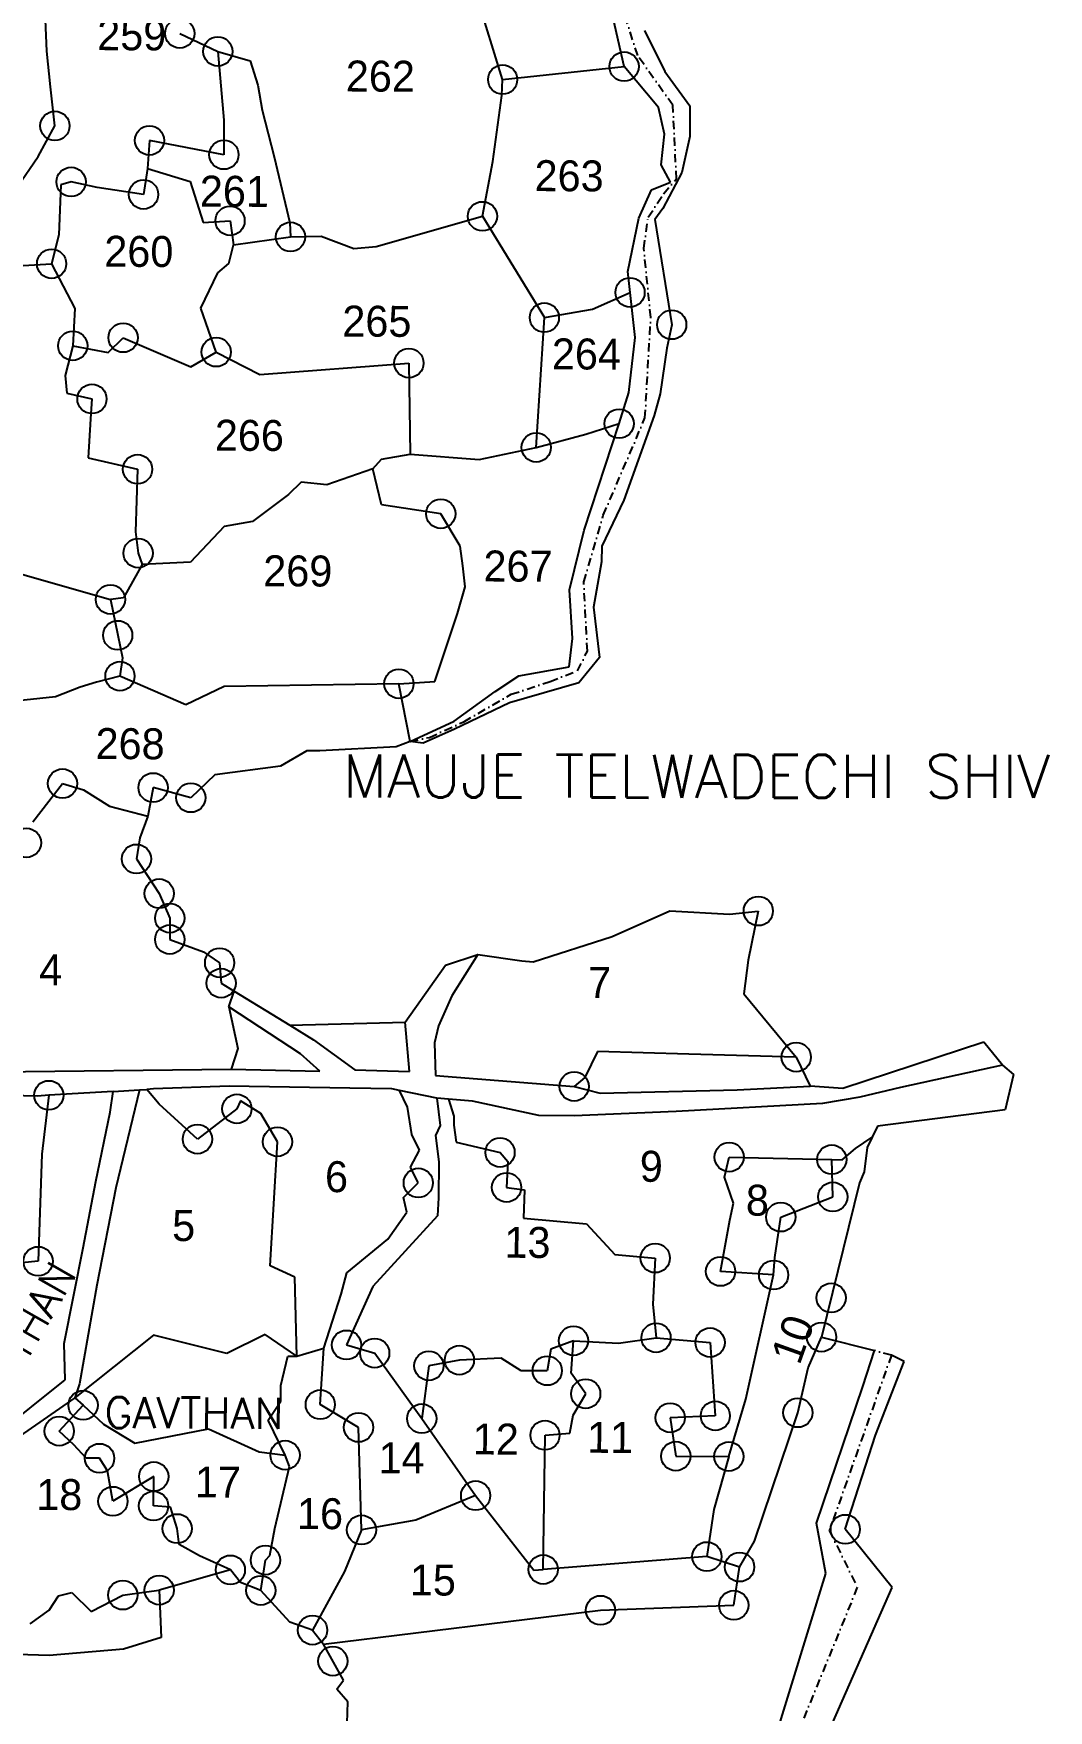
# Model space of a CAD drawing. Header units: metres. Extents: x 281411 to 286097, y 2026212 to 2030446.
# Drawn here: x 285481 to 286097, y 2027824 to 2028842 of the extents above; entities that cross this region are included whole.
import ezdxf
from ezdxf.enums import TextEntityAlignment as Align

# ---------------------------------------------------------------- set-up
doc = ezdxf.new("R2010")
doc.units = ezdxf.units.M
doc.linetypes.add('DASHDOT', pattern=[1, 0.5, -0.25, 0, -0.25])
for name, color, linetype in [('POLY_PARCEL', 6, 'Continuous'), ('POLY_ROAD', 30, 'Continuous'), ('POLY_WATER', 4, 'Continuous'), ('TEXT_MAPIN', 7, 'Continuous'), ('TEXT_MAPOUT', 7, 'Continuous'), ('TEXT_PARCEL', 7, 'Continuous'), ('V_BOUND_LINE', 7, 'Continuous'), ('V_BOUND_STREAM_LINE', 7, 'DASHDOT')]:
    doc.layers.add(name, color=color, linetype=linetype)
doc.styles.get("Standard").update_dxf_attribs({"font": 'simplex.shx'})
doc.styles.add('TEXT_MAP', font='')
doc.styles.get('TEXT_MAP').set_extended_font_data('Kruti Dev 050')

msp = doc.modelspace()

# ---------------------------------------------------------------- linework, layer by layer
for centre in [(285569.5, 2028841.8), (285592.6, 2028830.9), (285839.2, 2028821.7), (285765.5, 2028813.8), (285493.7, 2028785.7), (285551.1, 2028776.9), (285596.3, 2028768.2), (285503.5, 2028751.7), (285547.5, 2028744.1), (285600, 2028728.1), (285753.2, 2028730.8), (285636.7, 2028718.3), (285491.7, 2028702), (285842.8, 2028684.6), (285790.8, 2028669.3), (285868.1, 2028665), (285535.1, 2028657.1), (285504.5, 2028652.2), (285591.6, 2028648.4), (285708.6, 2028641.7), (285516.2, 2028619.9), (285836.2, 2028604.9), (285785.9, 2028590.5), (285543.9, 2028577.2), (285727.9, 2028550.2), (285544.2, 2028526.3), (285527.4, 2028498.2), (285531.8, 2028476.4), (285533.2, 2028451.6), (285702.5, 2028447), (285498.3, 2028386.4), (285553.3, 2028383.9), (285576.2, 2028377.8), (285476.4, 2028350.4), (285543.2, 2028340.6), (285557, 2028319.6), (285920.7, 2028309), (285563.4, 2028304.7), (285563.4, 2028291.7), (285593.7, 2028277.6), (285594.6, 2028265.2), (285943.7, 2028220.3), (285490, 2028197.1), (285808.9, 2028202.5), (285604.2, 2028188.9), (285580.2, 2028170.5), (285628.8, 2028168.9), (285763.9, 2028162.4), (285903, 2028159.6), (285965.3, 2028158.1), (285714.3, 2028143.9), (285767.9, 2028141.2), (285965.9, 2028135.4), (285934.3, 2028123.2), (285483.5, 2028096.3), (285858.1, 2028098.3), (285897.8, 2028090.2), (285930, 2028088), (285964.9, 2028074.1), (285670.7, 2028045.5), (285808.5, 2028048.1), (285858.6, 2028049.9), (285891.4, 2028047), (285959.1, 2028050.3), (285687.8, 2028040.6), (285720.7, 2028032.9), (285739.2, 2028036.3), (285792.6, 2028029.9), (285815.9, 2028015.9), (285510.8, 2028008.9), (285654.8, 2028009.3), (285716.4, 2028000.8), (285867.2, 2028001.3), (285894.6, 2028002.5), (285944.7, 2028004.4), (285496.3, 2027993.2), (285678, 2027995.5), (285791.2, 2027990.7), (285520.8, 2027976.7), (285633.4, 2027978.6), (285870.6, 2027978), (285902.8, 2027977.8), (285553.7, 2027965.6), (285528.9, 2027950.6), (285749.1, 2027954.1), (285553.6, 2027947.8), (285567.9, 2027934), (285679.8, 2027933.2), (285973.5, 2027933.6), (285621.5, 2027914.9), (285790.1, 2027909.2), (285889.5, 2027917), (285909.3, 2027910.7), (285600.2, 2027908.9), (285534.9, 2027893.7), (285557, 2027896.7), (285618.7, 2027896.5), (285824.9, 2027884.4), (285905.8, 2027887.5), (285650.1, 2027872.4), (285662.4, 2027853.6)]:
    msp.add_circle(centre, 8.88)
at = {"layer": 'POLY_PARCEL'}
for p, q in [((285765.5, 2028813.8), (285738.7, 2028900.3)), ((285488.8, 2028831), (285487.3, 2028868.2)), ((285569.5, 2028841.8), (285592.6, 2028830.9)), ((285491, 2028809.5), (285488.8, 2028831)), ((285592.6, 2028830.9), (285612.3, 2028825.2)), ((285592.6, 2028830.9), (285596.3, 2028789.1)), ((285612.3, 2028825.2), (285616.8, 2028810.5)), ((285765.5, 2028813.8), (285839.2, 2028821.7)), ((285493.7, 2028785.7), (285491, 2028809.5)), ((285616.8, 2028810.5), (285619.6, 2028795.2)), ((285759.6, 2028764.1), (285764.9, 2028804.2)), ((285764.9, 2028804.2), (285765.5, 2028813.8)), ((285619.6, 2028795.2), (285626.8, 2028766.9)), ((285483.5, 2028767.1), (285493.7, 2028785.7)), ((285596.3, 2028789.1), (285596.3, 2028768.2)), ((285551.1, 2028776.9), (285549.9, 2028759.9)), ((285596.3, 2028768.2), (285551.1, 2028776.9)), ((285447.1, 2028714), (285483.5, 2028767.1)), ((285626.8, 2028766.9), (285636.2, 2028726.8)), ((285753.2, 2028730.8), (285759.6, 2028764.1)), ((285549.9, 2028759.9), (285547.5, 2028744.1)), ((285549.9, 2028759.9), (285575.8, 2028751.9)), ((285497.2, 2028750), (285496, 2028719.5)), ((285503.5, 2028751.7), (285497.2, 2028750)), ((285519.3, 2028748.2), (285503.5, 2028751.7)), ((285547.5, 2028744.1), (285519.3, 2028748.2)), ((285575.8, 2028751.9), (285583.6, 2028727)), ((285583.6, 2028727), (285600, 2028728.1)), ((285600, 2028728.1), (285602.2, 2028713.4)), ((285636.2, 2028726.8), (285636.7, 2028718.3)), ((285688.7, 2028712.4), (285753.2, 2028730.8)), ((285753.2, 2028730.8), (285790.8, 2028669.3)), ((285496, 2028719.5), (285491.7, 2028702)), ((285599.3, 2028702.1), (285602.2, 2028713.4)), ((285602.2, 2028713.4), (285636.7, 2028718.3)), ((285636.7, 2028718.3), (285655.4, 2028718.8)), ((285655.4, 2028718.8), (285675.1, 2028711.3)), ((285675.1, 2028711.3), (285688.7, 2028712.4)), ((285464, 2028700.4), (285491.7, 2028702)), ((285491.7, 2028702), (285505.8, 2028674.8)), ((285592.5, 2028696.5), (285599.3, 2028702.1)), ((285582.3, 2028675), (285592.5, 2028696.5)), ((285820.1, 2028674.4), (285842.8, 2028684.6)), ((285505.8, 2028674.8), (285504.5, 2028652.2)), ((285591.6, 2028648.4), (285582.3, 2028675)), ((285790.8, 2028669.3), (285820.1, 2028674.4)), ((285785.9, 2028590.5), (285790.8, 2028669.3)), ((285504.5, 2028652.2), (285499.9, 2028634.1)), ((285504.5, 2028652.2), (285526, 2028648.1)), ((285526, 2028648.1), (285535.1, 2028657.1)), ((285535.1, 2028657.1), (285576.3, 2028639.4)), ((285576.3, 2028639.4), (285591.6, 2028648.4)), ((285591.6, 2028648.4), (285618.1, 2028634.7)), ((285618.1, 2028634.7), (285708.6, 2028641.7)), ((285708.6, 2028641.7), (285709.3, 2028586.3)), ((285499.9, 2028634.1), (285501, 2028623.4)), ((285501, 2028623.4), (285516.2, 2028619.9)), ((285516.2, 2028619.9), (285515.2, 2028607.8)), ((285515.2, 2028607.8), (285513.9, 2028584.1)), ((285816, 2028598.6), (285836.2, 2028604.9)), ((285751.3, 2028583.1), (285785.9, 2028590.5)), ((285785.9, 2028590.5), (285816, 2028598.6)), ((285513.9, 2028584.1), (285543.9, 2028577.2)), ((285686.7, 2028577.4), (285692, 2028583.4)), ((285692, 2028583.4), (285709.3, 2028586.3)), ((285709.3, 2028586.3), (285751.3, 2028583.1)), ((285543.9, 2028577.2), (285542.6, 2028539.3)), ((285686.7, 2028577.4), (285658.8, 2028567.8)), ((285691.9, 2028555.6), (285686.7, 2028577.4)), ((285635.5, 2028561.9), (285613.7, 2028545.4)), ((285643.1, 2028569.3), (285635.5, 2028561.9)), ((285658.8, 2028567.8), (285643.1, 2028569.3)), ((285727.9, 2028550.2), (285691.9, 2028555.6)), ((285739.8, 2028530.6), (285727.9, 2028550.2)), ((285542.6, 2028539.3), (285544.2, 2028526.3)), ((285596.4, 2028542.5), (285576, 2028520.8)), ((285613.7, 2028545.4), (285596.4, 2028542.5)), ((285741.3, 2028518.6), (285739.8, 2028530.6)), ((285546.7, 2028519.4), (285535.3, 2028499.2)), ((285544.2, 2028526.3), (285546.7, 2028519.4)), ((285576, 2028520.8), (285546.7, 2028519.4)), ((285462.8, 2028516.5), (285527.4, 2028498.2)), ((285742.7, 2028505.8), (285741.3, 2028518.6)), ((285535.3, 2028499.2), (285527.4, 2028498.2)), ((285738, 2028489.7), (285742.7, 2028505.8)), ((285527.4, 2028498.2), (285531.8, 2028476.4)), ((285724.3, 2028448.4), (285738, 2028489.7)), ((285531.8, 2028476.4), (285534.7, 2028462.8)), ((285534.7, 2028462.8), (285533.2, 2028451.6)), ((285518.9, 2028447.9), (285509.1, 2028444.9)), ((285533.2, 2028451.6), (285518.9, 2028447.9)), ((285573.2, 2028434.1), (285533.2, 2028451.6)), ((285702.5, 2028447), (285724.3, 2028448.4)), ((285494, 2028439), (285465.5, 2028436.1)), ((285509.1, 2028444.9), (285494, 2028439)), ((285596.5, 2028445.3), (285573.2, 2028434.1)), ((285702.5, 2028447), (285596.5, 2028445.3)), ((285709.4, 2028412), (285702.5, 2028447)), ((285480.2, 2028363.2), (285498.3, 2028386.4)), ((285498.3, 2028386.4), (285511.1, 2028382.6)), ((285511.1, 2028382.6), (285526.8, 2028372.7)), ((285526.8, 2028372.7), (285550.1, 2028366.6)), ((285599.3, 2028250.8), (285604.8, 2028225.5)), ((285604.8, 2028225.5), (285600.7, 2028212.9)), ((285823.1, 2028223.8), (285815.4, 2028208)), ((285878.5, 2028222.1), (285823.1, 2028223.8)), ((285943.7, 2028220.3), (285878.5, 2028222.1)), ((285815.4, 2028208), (285808.9, 2028202.5)), ((285490, 2028197.1), (285485.8, 2028161.3)), ((285557, 2028191.8), (285549.5, 2028200.7)), ((285606.3, 2028193.7), (285604.2, 2028188.9)), ((285618.6, 2028186.1), (285606.3, 2028193.7)), ((285707.7, 2028189.8), (285702.9, 2028200)), ((285725.5, 2028195.4), (285727.5, 2028178.7)), ((285732.7, 2028194.8), (285735.9, 2028184.4)), ((285580.2, 2028170.5), (285557, 2028191.8)), ((285604.2, 2028188.9), (285580.2, 2028170.5)), ((285628.8, 2028168.9), (285618.6, 2028186.1)), ((285710.3, 2028173.3), (285707.7, 2028189.8)), ((285735.9, 2028184.4), (285735.8, 2028179)), ((285715.1, 2028163.7), (285710.3, 2028173.3)), ((285727.5, 2028178.7), (285724.7, 2028172.6)), ((285724.7, 2028172.6), (285726.7, 2028156.8)), ((285735.8, 2028179), (285737.2, 2028168.7)), ((285624.3, 2028093.6), (285628.8, 2028168.9)), ((285709.6, 2028153.5), (285715.1, 2028163.7)), ((285737.2, 2028168.7), (285763.9, 2028162.4)), ((285763.9, 2028162.4), (285768.6, 2028156.9)), ((285971.5, 2028158), (285979.7, 2028164.8)), ((285979.7, 2028164.8), (285989.8, 2028171.7)), ((285485.8, 2028161.3), (285483.5, 2028096.3)), ((285714.3, 2028143.9), (285709.6, 2028153.5)), ((285726.7, 2028156.8), (285726.6, 2028134.9)), ((285768.6, 2028156.9), (285767.9, 2028141.2)), ((285900.2, 2028147.3), (285903, 2028159.6)), ((285903, 2028159.6), (285965.3, 2028158.1)), ((285965.3, 2028158.1), (285971.5, 2028158)), ((285965.9, 2028135.4), (285965.3, 2028158.1)), ((285705.4, 2028135), (285714.3, 2028143.9)), ((285905.6, 2028131.6), (285900.2, 2028147.3)), ((285707.4, 2028126.1), (285705.4, 2028135)), ((285726.6, 2028134.9), (285725.9, 2028124)), ((285767.9, 2028141.2), (285778.8, 2028139.7)), ((285778.8, 2028139.7), (285778.1, 2028122.6)), ((285934.3, 2028123.2), (285965.9, 2028135.4)), ((285725.9, 2028124), (285686.6, 2028081)), ((285695.7, 2028109.7), (285707.4, 2028126.1)), ((285778.1, 2028122.6), (285816.4, 2028119)), ((285903.5, 2028121.3), (285905.6, 2028131.6)), ((285930.8, 2028098.6), (285934.3, 2028123.2)), ((285816.4, 2028119), (285833.5, 2028100.5)), ((285897.8, 2028090.2), (285903.5, 2028121.3)), ((285670.9, 2028089.3), (285695.7, 2028109.7)), ((285483.5, 2028096.3), (285463.6, 2028094.4)), ((285639.4, 2028086.7), (285624.3, 2028093.6)), ((285833.5, 2028100.5), (285858.1, 2028098.3)), ((285858.1, 2028098.3), (285856.6, 2028070.2)), ((285930, 2028088), (285930.8, 2028098.6)), ((285640.5, 2028038.8), (285639.4, 2028086.7)), ((285667.4, 2028076.3), (285670.9, 2028089.3)), ((285686.6, 2028081), (285670.7, 2028045.5)), ((285930, 2028088), (285897.8, 2028090.2)), ((285913.2, 2028012.7), (285930, 2028088)), ((285657, 2028043.5), (285667.4, 2028076.3)), ((285856.6, 2028070.2), (285858.6, 2028049.9)), ((285553.6, 2028051.5), (285505.8, 2028013.5)), ((285598.1, 2028040.3), (285553.6, 2028051.5)), ((285621.4, 2028051.9), (285598.1, 2028040.3)), ((285640.5, 2028038.8), (285621.4, 2028051.9)), ((285951, 2028031.7), (285959.1, 2028050.3)), ((285640.5, 2028038.8), (285657, 2028043.5)), ((285654.8, 2028009.3), (285657, 2028043.5)), ((285670.7, 2028045.5), (285687.8, 2028040.6)), ((285687.8, 2028040.6), (285716.4, 2028000.8)), ((285794.7, 2028042.9), (285792.6, 2028029.9)), ((285808.5, 2028048.1), (285794.7, 2028042.9)), ((285807.1, 2028028.3), (285808.5, 2028048.1)), ((285808.5, 2028048.1), (285835.9, 2028046.6)), ((285835.9, 2028046.6), (285858.6, 2028049.9)), ((285858.6, 2028049.9), (285891.4, 2028047)), ((285891.4, 2028047), (285894.6, 2028002.5)), ((285630.9, 2028021), (285635.1, 2028038.8)), ((285635.1, 2028038.8), (285640.5, 2028038.8)), ((285720.7, 2028032.9), (285716.4, 2028000.8)), ((285739.2, 2028036.3), (285720.7, 2028032.9)), ((285764.5, 2028037.5), (285739.2, 2028036.3)), ((285776.8, 2028029.9), (285764.5, 2028037.5)), ((285792.6, 2028029.9), (285776.8, 2028029.9)), ((285944.7, 2028004.4), (285951, 2028031.7)), ((285630.8, 2028011.4), (285630.9, 2028021)), ((285815.9, 2028015.9), (285807.1, 2028028.3)), ((285505.8, 2028013.5), (285510.8, 2028008.9)), ((285623.2, 2027999.8), (285630.8, 2028011.4)), ((285808.3, 2028002.9), (285815.9, 2028015.9)), ((285902.8, 2027977.8), (285913.2, 2028012.7)), ((285496.3, 2027993.2), (285510.8, 2028008.9)), ((285510.8, 2028008.9), (285523.2, 2027997.5)), ((285633.4, 2027978.6), (285623.2, 2027999.8)), ((285678, 2027995.5), (285654.8, 2028009.3)), ((285716.4, 2028000.8), (285749.1, 2027954.1)), ((285806.2, 2027992), (285808.3, 2028002.9)), ((285894.6, 2028002.5), (285867.2, 2028001.3)), ((285867.2, 2028001.3), (285870.6, 2027978)), ((285918.3, 2027926.4), (285944.7, 2028004.4)), ((285505.1, 2027984.9), (285496.3, 2027993.2)), ((285523.2, 2027997.5), (285542.3, 2027985.8)), ((285542.3, 2027985.8), (285586.9, 2027994.5)), ((285586.9, 2027994.5), (285617.7, 2027980.7)), ((285679.8, 2027933.2), (285678, 2027995.5)), ((285790.1, 2027909.2), (285791.2, 2027990.7)), ((285791.2, 2027990.7), (285806.2, 2027992)), ((285512.6, 2027976.7), (285505.1, 2027984.9)), ((285617.7, 2027980.7), (285633.4, 2027978.6)), ((285520.8, 2027976.7), (285512.6, 2027976.7)), ((285525.6, 2027969.1), (285520.8, 2027976.7)), ((285528.9, 2027950.6), (285525.6, 2027969.1)), ((285627.1, 2027934.1), (285636.1, 2027971.7)), ((285636.1, 2027971.7), (285633.4, 2027978.6)), ((285870.6, 2027978), (285902.8, 2027977.8)), ((285902.8, 2027977.8), (285893.7, 2027945.7)), ((285553.7, 2027965.6), (285528.9, 2027950.6)), ((285553.6, 2027947.8), (285553.7, 2027965.6)), ((285749.1, 2027954.1), (285712.7, 2027939.2)), ((285749.1, 2027954.1), (285784.5, 2027908.7)), ((285563.9, 2027947), (285553.6, 2027947.8)), ((285567.9, 2027934), (285563.9, 2027947)), ((285712.7, 2027939.2), (285679.8, 2027933.2)), ((285893.7, 2027945.7), (285889.5, 2027917)), ((285569.2, 2027924.4), (285567.9, 2027934)), ((285624.2, 2027917.7), (285627.1, 2027934.1)), ((285679.8, 2027933.2), (285669.4, 2027907.9)), ((285581.5, 2027917.5), (285569.2, 2027924.4)), ((285909.3, 2027910.7), (285918.3, 2027926.4)), ((285600.2, 2027908.9), (285557, 2027896.7)), ((285600.2, 2027908.9), (285581.5, 2027917.5)), ((285606.4, 2027901.3), (285600.2, 2027908.9)), ((285618.7, 2027896.5), (285621.5, 2027914.9)), ((285621.5, 2027914.9), (285624.2, 2027917.7)), ((285669.4, 2027907.9), (285650.1, 2027872.4)), ((285784.5, 2027908.7), (285790.1, 2027909.2)), ((285889.5, 2027917), (285790.1, 2027909.2)), ((285909.3, 2027910.7), (285889.5, 2027917)), ((285905.8, 2027887.5), (285909.3, 2027910.7)), ((285618.7, 2027896.5), (285606.4, 2027901.3)), ((285490.3, 2027884.4), (285495.8, 2027893.2)), ((285495.8, 2027893.2), (285504, 2027895.3)), ((285504, 2027895.3), (285515.6, 2027883.6)), ((285515.6, 2027883.6), (285534.9, 2027893.7)), ((285534.9, 2027893.7), (285549.3, 2027895.7)), ((285549.3, 2027895.7), (285557, 2027896.7)), ((285557, 2027896.7), (285558.2, 2027868)), ((285636.4, 2027877.2), (285618.7, 2027896.5)), ((285824.9, 2027884.4), (285905.8, 2027887.5)), ((285478.6, 2027876.2), (285490.3, 2027884.4)), ((285650.1, 2027872.4), (285636.4, 2027877.2)), ((285656.7, 2027863.9), (285824.9, 2027884.4)), ((285558.2, 2027868), (285535.4, 2027860.9)), ((285650.1, 2027872.4), (285656.7, 2027863.9)), ((285490.2, 2027857), (285404.5, 2027859.4)), ((285535.4, 2027860.9), (285490.2, 2027857)), ((285668.9, 2027841.9), (285656.7, 2027863.9)), ((285664.8, 2027836.5), (285668.9, 2027841.9)), ((285671.6, 2027828.9), (285664.8, 2027836.5)), ((285670.8, 2027802.9), (285671.6, 2027828.9))]:
    msp.add_line(p, q, dxfattribs=at)
at = {"layer": 'POLY_ROAD'}
for p, q in [((285750.5, 2028282.5), (285734.6, 2028257.4)), ((285599.3, 2028250.8), (285602.5, 2028260.3)), ((285734.6, 2028257.4), (285726.5, 2028239.2)), ((285642.7, 2028222.2), (285599.3, 2028250.8)), ((285636.3, 2028239.6), (285650.6, 2028230.8)), ((285709, 2028211.6), (285706.3, 2028241.6)), ((285726.5, 2028239.2), (285724.1, 2028228.9)), ((285650.6, 2028230.8), (285675.8, 2028212.5)), ((285724.1, 2028228.9), (285724.8, 2028209.1)), ((285654.5, 2028211.8), (285642.7, 2028222.2)), ((286069, 2028215.4), (286007, 2028201.8)), ((285438.6, 2028211.2), (285600.7, 2028212.9)), ((285600.7, 2028212.9), (285654.5, 2028211.8)), ((285675.8, 2028212.5), (285709, 2028211.6)), ((285724.8, 2028209.1), (285808.9, 2028202.5)), ((285483.2, 2028196.6), (285436.3, 2028197.8)), ((285490, 2028197.1), (285483.2, 2028196.6)), ((285529.1, 2028199.5), (285490, 2028197.1)), ((285527.2, 2028186.9), (285529.1, 2028199.5)), ((285529.1, 2028199.5), (285545, 2028200.5)), ((285545, 2028200.5), (285530.7, 2028140.9)), ((285545, 2028200.5), (285549.5, 2028200.7)), ((285553.5, 2028201), (285549.5, 2028200.7)), ((285599.5, 2028202.7), (285553.5, 2028201)), ((285672.7, 2028201.4), (285599.5, 2028202.7)), ((285698.3, 2028201), (285672.7, 2028201.4)), ((285702.9, 2028200), (285698.3, 2028201)), ((285725.5, 2028195.4), (285702.9, 2028200)), ((285732.7, 2028194.8), (285725.5, 2028195.4)), ((285747.1, 2028193.5), (285732.7, 2028194.8)), ((285787.4, 2028184.8), (285747.1, 2028193.5)), ((285808.9, 2028202.5), (285824.7, 2028198.5)), ((285824.7, 2028198.5), (285907.8, 2028200.5)), ((285907.8, 2028200.5), (285952.1, 2028202.6)), ((285982.4, 2028196), (285959.6, 2028192.1)), ((286007, 2028201.8), (285982.4, 2028196)), ((285518.6, 2028144.7), (285527.2, 2028186.9)), ((285809, 2028184.7), (285787.4, 2028184.8)), ((285870.9, 2028187.3), (285809, 2028184.7)), ((285959.6, 2028192.1), (285870.9, 2028187.3)), ((285510.9, 2028104.4), (285518.6, 2028144.7)), ((285530.7, 2028140.9), (285519.2, 2028081.9)), ((285499.4, 2028046.4), (285510.9, 2028104.4)), ((285519.2, 2028081.9), (285508.6, 2028021.9)), ((285500, 2028024.4), (285499.4, 2028046.4)), ((285432.3, 2027970.4), (285500, 2028024.4)), ((285508.6, 2028021.9), (285505.8, 2028013.5)), ((285505.8, 2028013.5), (285436.1, 2027965.1))]:
    msp.add_line(p, q, dxfattribs=at)
at = {"layer": 'POLY_WATER'}
for p, q in [((285839.2, 2028821.7), (285818.6, 2028913.2)), ((285851.7, 2028843.6), (285864, 2028818.8)), ((285860, 2028796.8), (285839.2, 2028821.7)), ((285864, 2028818.8), (285879.1, 2028797.8)), ((285863.8, 2028780.6), (285860, 2028796.8)), ((285879.1, 2028797.8), (285879.1, 2028779.3)), ((285861.7, 2028762), (285863.8, 2028780.6)), ((285879.1, 2028779.3), (285874.2, 2028757.4)), ((285867.4, 2028751.5), (285861.7, 2028762)), ((285874.2, 2028757.4), (285862.7, 2028735.5)), ((285848.2, 2028729.6), (285855.9, 2028746.8)), ((285855.9, 2028746.8), (285867.4, 2028751.5)), ((285862.7, 2028735.5), (285857.9, 2028728.9)), ((285841.4, 2028697.3), (285848.2, 2028729.6)), ((285857.9, 2028728.9), (285868.1, 2028665)), ((285842.8, 2028684.6), (285841.4, 2028697.3)), ((285846, 2028657.2), (285842.8, 2028684.6)), ((285868.1, 2028665), (285865.2, 2028650.7)), ((285842, 2028623.9), (285846, 2028657.2)), ((285865.2, 2028650.7), (285861.2, 2028623.1)), ((285836.2, 2028604.9), (285842, 2028623.9)), ((285861.2, 2028623.1), (285857.4, 2028609.8)), ((285814.9, 2028540.2), (285836.2, 2028604.9)), ((285857.4, 2028609.8), (285839, 2028558.4)), ((285839, 2028558.4), (285825.6, 2028530.6)), ((285806, 2028504), (285814.9, 2028540.2)), ((285825.6, 2028530.6), (285825.5, 2028521.1)), ((285825.5, 2028521.1), (285820.6, 2028493.5)), ((285807.8, 2028474.4), (285806, 2028504)), ((285820.6, 2028493.5), (285824.3, 2028463)), ((285805.8, 2028457.3), (285807.8, 2028474.4)), ((285824.3, 2028463), (285811.7, 2028447.6)), ((285761, 2028442.3), (285775.3, 2028451.7)), ((285811.7, 2028447.6), (285769.7, 2028435.4)), ((285775.3, 2028451.7), (285805.8, 2028457.3)), ((285736.1, 2028424.3), (285761, 2028442.3)), ((285769.7, 2028435.4), (285736.3, 2028419.4)), ((285709.4, 2028412), (285736.1, 2028424.3)), ((285736.3, 2028419.4), (285717.2, 2028410.9)), ((285717.2, 2028410.9), (285709.4, 2028412)), ((285984.2, 2028020.4), (285991.2, 2028042.1)), ((285991.9, 2027990.7), (286009.3, 2028035.4)), ((286009.3, 2028035.4), (286001.5, 2028039.3)), ((285956.1, 2027937.3), (285984.2, 2028020.4)), ((285973.5, 2027933.6), (285991.9, 2027990.7)), ((285961.7, 2027906.7), (285956.1, 2027937.3)), ((286002, 2027898.2), (285973.5, 2027933.6)), ((285927.8, 2027796.4), (285961.7, 2027906.7)), ((285939.4, 2027756.3), (286002, 2027898.2))]:
    msp.add_line(p, q, dxfattribs=at)
at = {"layer": 'V_BOUND_LINE'}
for p, q in [((285700.9, 2028408.6), (285654.5, 2028406.3)), ((285709.4, 2028412), (285700.9, 2028408.6)), ((285630.6, 2028396.9), (285590.7, 2028391.6)), ((285646.6, 2028406.3), (285630.6, 2028396.9)), ((285654.5, 2028406.3), (285646.6, 2028406.3)), ((285590.7, 2028391.6), (285576.2, 2028377.8)), ((285553.3, 2028383.9), (285550.1, 2028366.6)), ((285576.2, 2028377.8), (285553.3, 2028383.9)), ((285550.1, 2028366.6), (285545.2, 2028353.5)), ((285545.2, 2028353.5), (285543.2, 2028340.6)), ((285543.2, 2028340.6), (285557, 2028319.6)), ((285557, 2028319.6), (285563.4, 2028304.7)), ((285831.9, 2028293.5), (285866.9, 2028309.2)), ((285866.9, 2028309.2), (285903.2, 2028307.1)), ((285903.2, 2028307.1), (285920.7, 2028309)), ((285920.7, 2028309), (285914.5, 2028279.1)), ((285563.4, 2028304.7), (285563.4, 2028291.7)), ((285563.4, 2028291.7), (285583.8, 2028284.2)), ((285784.1, 2028278.2), (285831.9, 2028293.5)), ((285583.8, 2028284.2), (285593.7, 2028277.6)), ((285593.7, 2028277.6), (285594.6, 2028265.2)), ((285706.3, 2028241.6), (285730.7, 2028276.2)), ((285730.7, 2028276.2), (285750.5, 2028282.5)), ((285750.5, 2028282.5), (285777.1, 2028278.8)), ((285777.1, 2028278.8), (285784.1, 2028278.2)), ((285914.5, 2028279.1), (285912, 2028258.7)), ((285594.6, 2028265.2), (285602.5, 2028260.3)), ((285602.5, 2028260.3), (285636.3, 2028239.6)), ((285912, 2028258.7), (285943.7, 2028220.3)), ((285636.3, 2028239.6), (285706.3, 2028241.6)), ((286057.6, 2028229.4), (285972.1, 2028201.2)), ((286069, 2028215.4), (286057.6, 2028229.4)), ((285943.7, 2028220.3), (285952.1, 2028202.6)), ((286069, 2028215.4), (286075.7, 2028209.7)), ((286075.7, 2028209.7), (286070.5, 2028188.2)), ((285972.1, 2028201.2), (285952.1, 2028202.6)), ((286070.5, 2028188.2), (285993, 2028178.4)), ((285993, 2028178.4), (285989.8, 2028171.7)), ((285986.7, 2028165.4), (285985, 2028150.7)), ((285989.8, 2028171.7), (285986.7, 2028165.4)), ((285982.1, 2028144), (285959.1, 2028050.3)), ((285985, 2028150.7), (285982.1, 2028144)), ((285959.1, 2028050.3), (285991.2, 2028042.1))]:
    msp.add_line(p, q, dxfattribs=at)
at = {"layer": 'V_BOUND_STREAM_LINE', "ltscale": 10}
for p, q in [((285847.5, 2028828.4), (285834.3, 2028868.9)), ((285868.8, 2028798.2), (285847.5, 2028828.4)), ((285871, 2028753.5), (285868.8, 2028798.2)), ((285863.2, 2028744.4), (285871, 2028753.5)), ((285853.8, 2028730.2), (285863.2, 2028744.4)), ((285851.2, 2028711.3), (285853.8, 2028730.2)), ((285855.4, 2028669.4), (285851.2, 2028711.3)), ((285851.9, 2028608.4), (285855.4, 2028669.4)), ((285826.6, 2028549.3), (285851.9, 2028608.4)), ((285814.7, 2028508.8), (285826.6, 2028549.3)), ((285816.9, 2028466.8), (285814.7, 2028508.8)), ((285810.9, 2028454.9), (285816.9, 2028466.8)), ((285770.7, 2028440.6), (285794.3, 2028448.4)), ((285794.3, 2028448.4), (285810.9, 2028454.9)), ((285741.9, 2028423.9), (285770.7, 2028440.6)), ((285721, 2028414.4), (285741.9, 2028423.9)), ((285709.4, 2028412), (285721, 2028414.4)), ((286001.5, 2028039.3), (285991.2, 2028042.1)), ((286001.5, 2028039.3), (285963.8, 2027932.8)), ((285963.8, 2027932.8), (285980.8, 2027898.4)), ((285980.8, 2027898.4), (285925.9, 2027764))]:
    msp.add_line(p, q, dxfattribs=at)

# ---------------------------------------------------------------- texts
at = {"layer": 'TEXT_MAPIN'}
for rotation, p in [(59.982, (285453.1, 2027994.7)), (359.7413, (285523.8, 2027995.1))]:
    msp.add_text('GAVTHAN', height=18.79, rotation=rotation, dxfattribs=at).set_placement(p)
at = {"layer": 'TEXT_MAPOUT'}
msp.add_text('MAUJE TELWADECHI SHIV', height=26.092, rotation=359.9743, dxfattribs=at).set_placement((285883.2, 2028377.8), align=Align.CENTER)
at = {"layer": 'TEXT_PARCEL', "style": 'TEXT_MAP'}
for s, height, rotation, p in [('259', 18.79, 359.7413, (285540.3, 2028831.6)), ('262', 18.79, 359.7413, (285691.2, 2028806.5)), ('263', 18.79, 359.7413, (285805.8, 2028746)), ('261', 18.79, 359.7413, (285602.6, 2028736.6)), ('260', 18.79, 359.7413, (285544.6, 2028700.1)), ('265', 18.79, 359.7413, (285689.1, 2028657.7)), ('264', 18.79, 359.7413, (285816.3, 2028637.8)), ('266', 18.79, 359.7413, (285611.7, 2028588.4)), ('269', 18.79, 359.7413, (285641.1, 2028506.1)), ('267', 18.79, 359.7413, (285774.8, 2028509)), ('268', 18.79, 359.7413, (285539.3, 2028401.2)), ('4', 18.8, 359.7413, (285491.1, 2028263.9)), ('7', 18.8, 359.7413, (285824.3, 2028256.2)), ('9', 18.8, 359.7413, (285855.7, 2028144.6)), ('6', 18.8, 359.7413, (285664.6, 2028138.3)), ('8', 18.8, 359.7413, (285920.1, 2028124)), ('5', 18.8, 359.7413, (285571.8, 2028108.6)), ('13', 18.79, 359.7413, (285780.5, 2028098.4)), ('10', 18.79, 70.3567, (285950.4, 2028045.9)), ('12', 18.79, 359.7413, (285761.3, 2027979)), ('11', 18.79, 359.7413, (285830.7, 2027980)), ('14', 18.79, 359.7413, (285704.1, 2027967.6)), ('17', 18.79, 359.7413, (285592.6, 2027952.9)), ('18', 18.79, 359.7413, (285496.3, 2027945.3)), ('16', 18.79, 359.7413, (285654.6, 2027933.7)), ('15', 18.79, 359.7413, (285723.1, 2027893.4))]:
    msp.add_text(s, height=height, rotation=rotation, dxfattribs=at).set_placement(p, align=Align.CENTER)

doc.saveas('drawing.dxf')
